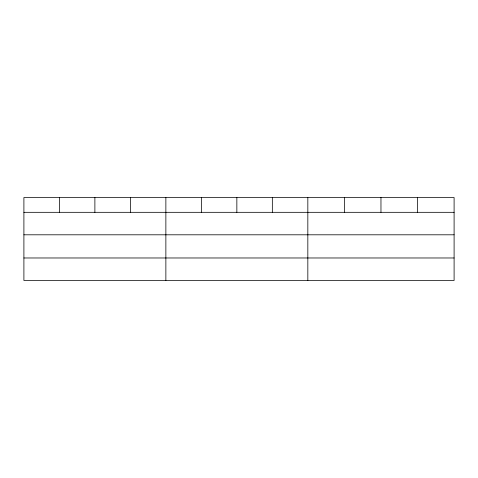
<?xml version="1.0" encoding="UTF-8"?>
<svg xmlns="http://www.w3.org/2000/svg" width="478" height="478" viewBox="0 0 478 478"><rect width="100%" height="100%" fill="white"/><g stroke="black" fill="none" stroke-linecap="round" stroke-linejoin="round"><path stroke-width="0.72" d="M454.1 234.806L454.1 197.534L23.9 197.534L23.9 280.466L454.1 280.466L454.1 234.806L23.9 234.806M23.9 212.322L454.1 212.322M23.9 257.977L454.1 257.977M417.533 197.534L417.533 212.322M380.966 197.534L380.966 212.322M344.399 197.534L344.399 212.322M307.832 197.534L307.832 280.466M272.341 197.534L272.341 212.322M236.849 197.534L236.849 212.322M201.358 197.534L201.358 212.322M165.866 197.534L165.866 280.466M130.375 197.534L130.375 212.322M94.883 197.534L94.883 212.322M59.392 197.534L59.392 212.322"/></g></svg>
